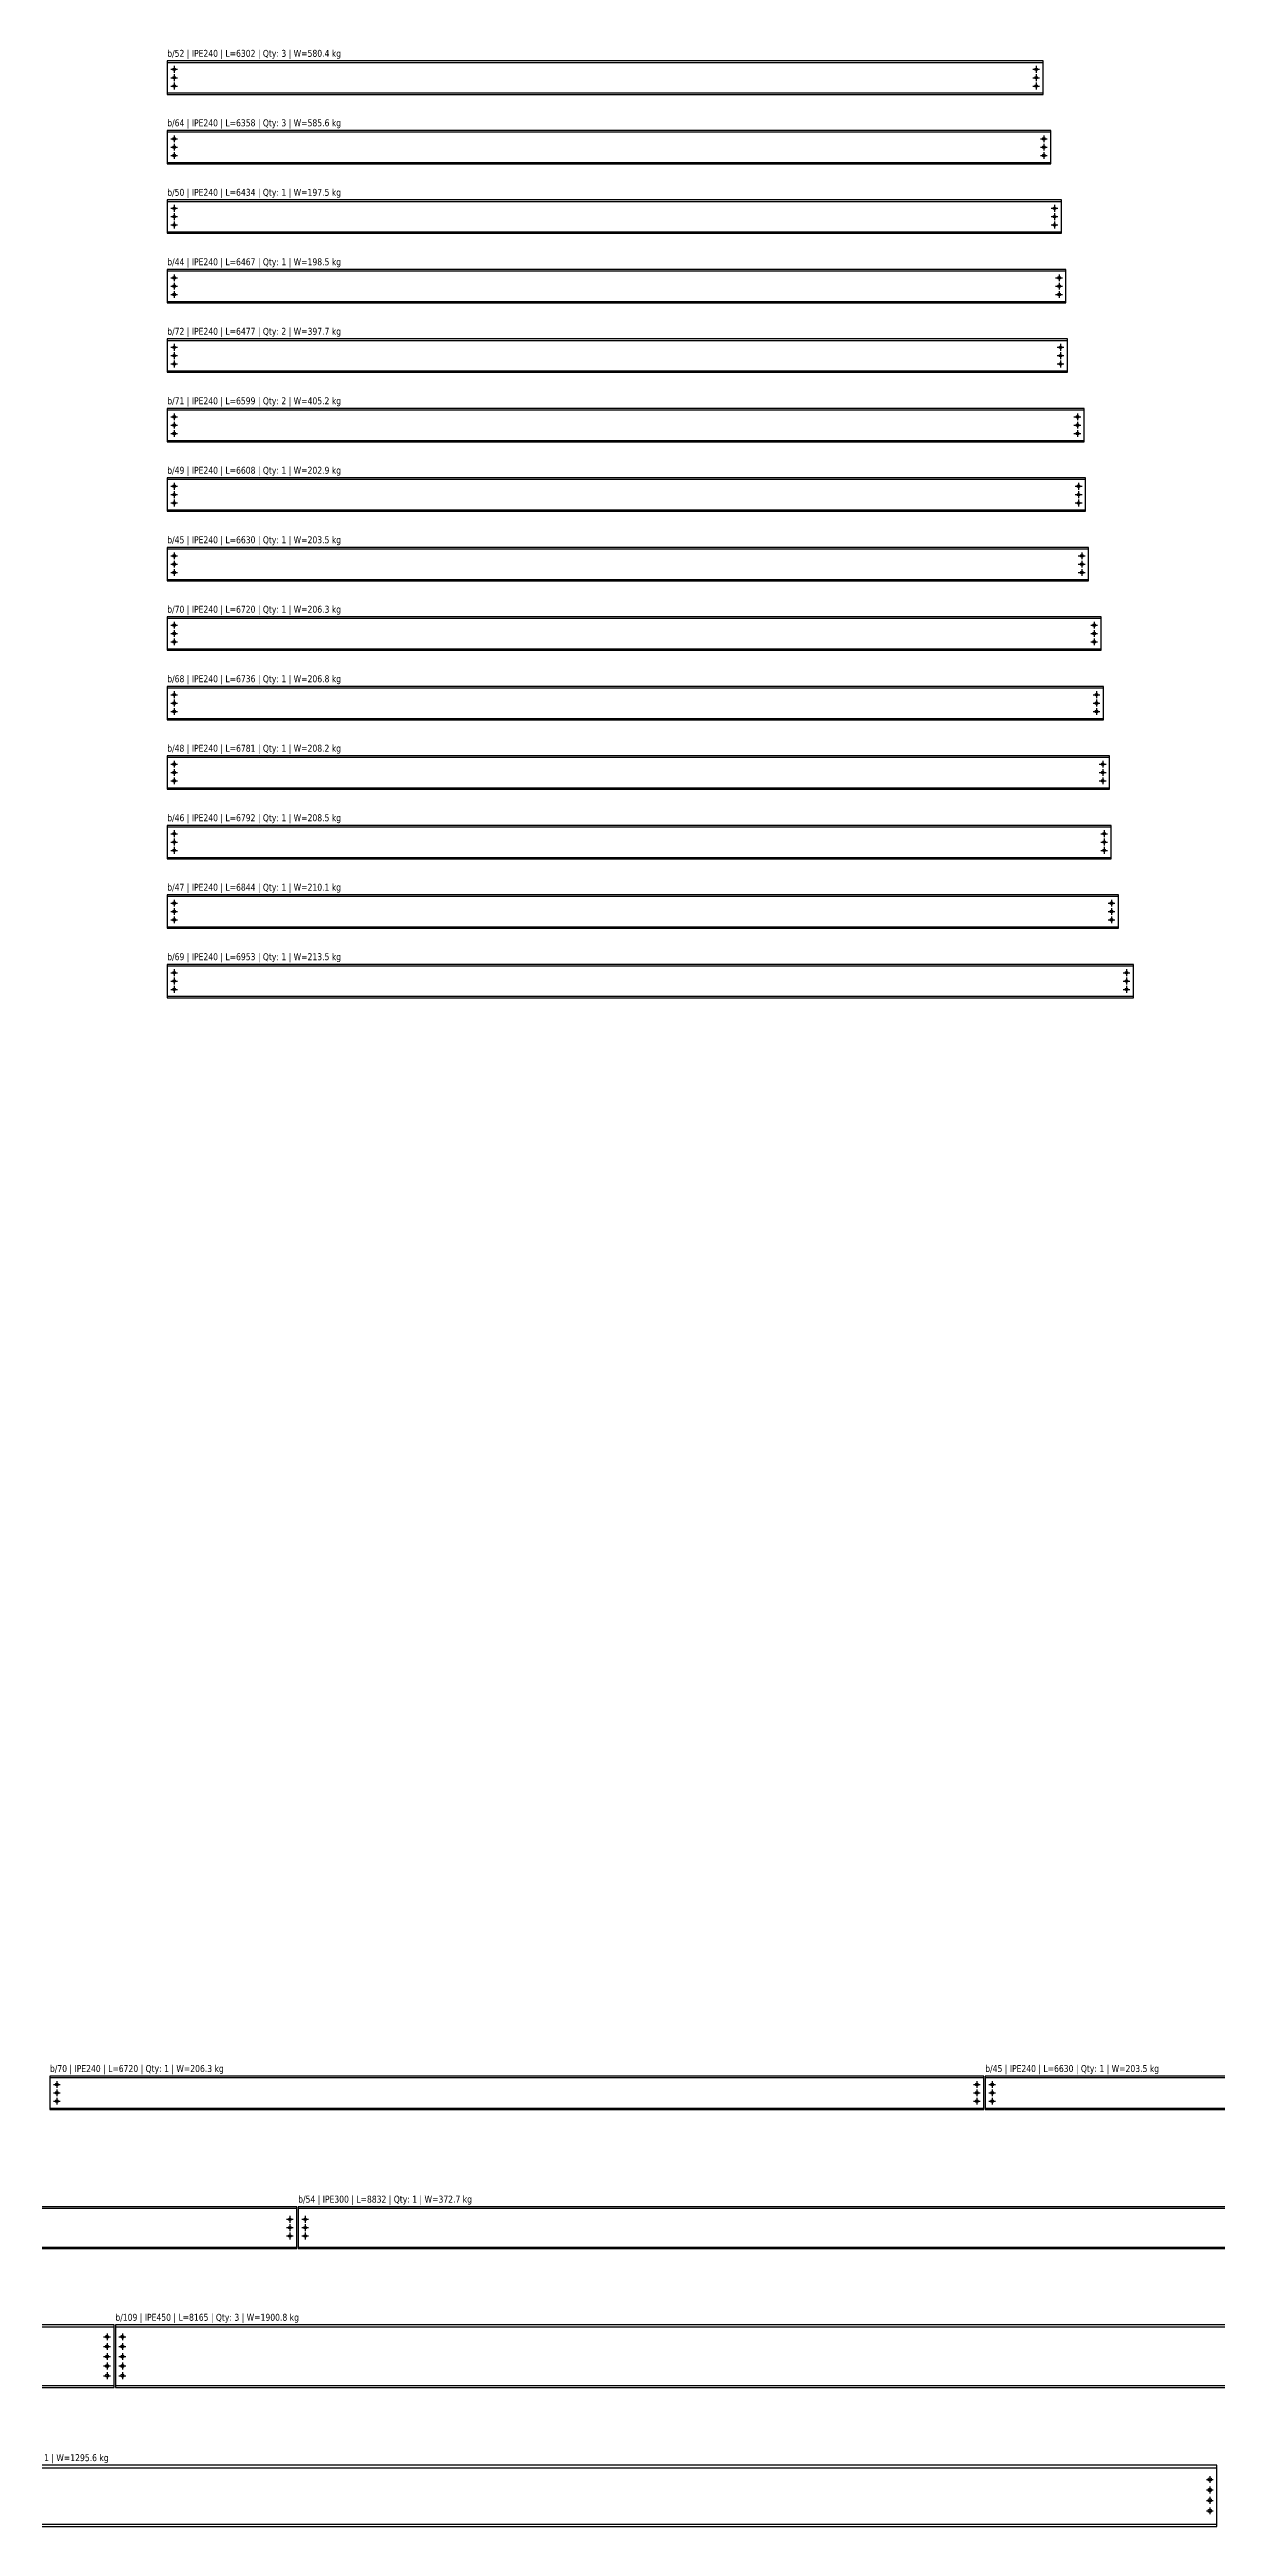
# Model space of a CAD drawing. Header units: millimetres. Extents: x 0 to 240831, y 0 to 45222.
# Drawn here: x 34153 to 42557, y 5000 to 22822 of the extents above; entities that cross this region are included whole.
import ezdxf
from ezdxf.enums import TextEntityAlignment as Align

# ---------------------------------------------------------------- set-up
doc = ezdxf.new("R2010")
doc.units = ezdxf.units.MM
doc.header["$LTSCALE"] = 1000
for name, color, linetype in [('HEA450', 2, 'Continuous'), ('IPE240', 2, 'Continuous'), ('IPE300', 2, 'Continuous'), ('IPE450', 2, 'Continuous'), ('PERFORACIONES', 1, 'Continuous'), ('TXT_GEN', 3, 'Continuous')]:
    doc.layers.add(name, color=color, linetype=linetype)
doc.styles.add('VERDNA', font='verdana.ttf', dxfattribs={"width": 0.8})

# ---------------------------------------------------------------- blocks, each defined once
blk = doc.blocks.new('D19')
at = {"layer": 'PERFORACIONES', "linetype": 'ByBlock'}
for p, q in [((-24.5, 0), (24.5, 0)), ((0, 24.5), (0, -24.5))]:
    blk.add_line(p, q, dxfattribs=at)
blk.add_circle((0, 0), 9.5, dxfattribs=at)
blk = doc.blocks.new('d22')
at = {"layer": 'PERFORACIONES', "linetype": 'ByBlock'}
for p, q in [((-24.5, 0), (24.5, 0)), ((0, 24.5), (0, -24.5))]:
    blk.add_line(p, q, dxfattribs=at)
blk.add_circle((0, 0), 11, dxfattribs=at)
blk = doc.blocks.new('d25')
at = {"layer": 'PERFORACIONES', "linetype": 'ByBlock'}
for p, q in [((-24.5, 0), (24.5, 0)), ((0, 24.5), (0, -24.5))]:
    blk.add_line(p, q, dxfattribs=at)
blk.add_circle((0, 0), 12.5, dxfattribs=at)

msp = doc.modelspace()

# ---------------------------------------------------------------- linework, layer by layer
at = {"layer": 'HEA450'}
for p, q in [((33298, 5422.5), (42552, 5422.5)), ((33298, 5017.5), (42552, 5017.5))]:
    msp.add_line(p, q, dxfattribs=at)
msp.add_lwpolyline([(33298, 5000), (42552, 5000), (42552, 5440), (33298, 5440)], close=True, dxfattribs=at)
at = {"layer": 'IPE240'}
for p, q in [((35000, 22730), (41302, 22730)), ((35000, 22510), (41302, 22510)), ((35000, 22230), (41358, 22230)), ((35000, 22010), (41358, 22010)), ((35000, 21730), (41434, 21730)), ((35000, 21510), (41434, 21510)), ((35000, 21230), (41467, 21230)), ((35000, 21010), (41467, 21010)), ((35000, 20730), (41477, 20730)), ((35000, 20510), (41477, 20510)), ((35000, 20230), (41599, 20230)), ((35000, 20010), (41599, 20010)), ((35000, 19730), (41608, 19730)), ((35000, 19510), (41608, 19510)), ((35000, 19230), (41630, 19230)), ((35000, 19010), (41630, 19010)), ((35000, 18730), (41720, 18730)), ((35000, 18510), (41720, 18510)), ((35000, 18230), (41736, 18230)), ((35000, 18010), (41736, 18010)), ((35000, 17730), (41781, 17730)), ((35000, 17510), (41781, 17510)), ((35000, 17230), (41792, 17230)), ((35000, 17010), (41792, 17010)), ((35000, 16730), (41844, 16730)), ((35000, 16510), (41844, 16510)), ((35000, 16230), (41953, 16230)), ((35000, 16010), (41953, 16010)), ((34156, 8230), (40876, 8230)), ((40886, 8230), (47516, 8230)), ((34156, 8010), (40876, 8010)), ((40886, 8010), (47516, 8010))]:
    msp.add_line(p, q, dxfattribs=at)
for points in [[(35000, 22500), (41302, 22500), (41302, 22740), (35000, 22740)], [(35000, 22000), (41358, 22000), (41358, 22240), (35000, 22240)], [(35000, 21500), (41434, 21500), (41434, 21740), (35000, 21740)], [(35000, 21000), (41467, 21000), (41467, 21240), (35000, 21240)], [(35000, 20500), (41477, 20500), (41477, 20740), (35000, 20740)], [(35000, 20000), (41599, 20000), (41599, 20240), (35000, 20240)], [(35000, 19500), (41608, 19500), (41608, 19740), (35000, 19740)], [(35000, 19000), (41630, 19000), (41630, 19240), (35000, 19240)], [(35000, 18500), (41720, 18500), (41720, 18740), (35000, 18740)], [(35000, 18000), (41736, 18000), (41736, 18240), (35000, 18240)], [(35000, 17500), (41781, 17500), (41781, 17740), (35000, 17740)], [(35000, 17000), (41792, 17000), (41792, 17240), (35000, 17240)], [(35000, 16500), (41844, 16500), (41844, 16740), (35000, 16740)], [(35000, 16000), (41953, 16000), (41953, 16240), (35000, 16240)], [(34156, 8000), (40876, 8000), (40876, 8240), (34156, 8240)], [(40886, 8000), (47516, 8000), (47516, 8240), (40886, 8240)]]:
    msp.add_lwpolyline(points, close=True, dxfattribs=at)
at = {"layer": 'IPE300'}
for p, q in [((27027, 7289.3), (35932, 7289.3)), ((35942, 7289.3), (44774, 7289.3)), ((27027, 7010.7), (35932, 7010.7)), ((35942, 7010.7), (44774, 7010.7))]:
    msp.add_line(p, q, dxfattribs=at)
for points in [[(27027, 7000), (35932, 7000), (35932, 7300), (27027, 7300)], [(35942, 7000), (44774, 7000), (44774, 7300), (35942, 7300)]]:
    msp.add_lwpolyline(points, close=True, dxfattribs=at)
at = {"layer": 'IPE450'}
for p, q in [((26356, 6435.4), (34617, 6435.4)), ((34627, 6435.4), (42792, 6435.4)), ((26356, 6014.6), (34617, 6014.6)), ((34627, 6014.6), (42792, 6014.6))]:
    msp.add_line(p, q, dxfattribs=at)
for points in [[(26356, 6000), (34617, 6000), (34617, 6450), (26356, 6450)], [(34627, 6000), (42792, 6000), (42792, 6450), (34627, 6450)]]:
    msp.add_lwpolyline(points, close=True, dxfattribs=at)

# ---------------------------------------------------------------- block references
at = {"layer": 'HEA450'}
for p in [(42502, 5337.5), (42502, 5262.5), (42502, 5187.5), (42502, 5112.5)]:
    msp.add_blockref('d25', p, dxfattribs=at)
at = {"layer": 'IPE240'}
for p in [(35050, 22680), (35050, 22620), (41252, 22680), (41252, 22620), (35050, 22560), (41252, 22560), (35050, 22180), (35050, 22120), (41308, 22180), (41308, 22120), (35050, 22060), (41308, 22060), (35050, 21680), (35050, 21620), (35050, 21560), (41384, 21680), (41384, 21620), (41384, 21560), (35050, 21180), (35050, 21120), (35050, 21060), (41417, 21180), (41417, 21120), (41417, 21060), (35050, 20680), (41427, 20680), (35050, 20620), (35050, 20560), (41427, 20620), (41427, 20560), (35050, 20180), (35050, 20120), (41549, 20180), (41549, 20120), (35050, 20060), (41549, 20060), (35050, 19680), (35050, 19620), (41558, 19680), (41558, 19620), (35050, 19560), (41558, 19560), (35050, 19180), (35050, 19120), (35050, 19060), (41580, 19180), (41580, 19120), (41580, 19060), (35050, 18680), (35050, 18620), (35050, 18560), (41670, 18680), (41670, 18620), (41670, 18560), (35050, 18180), (41686, 18180), (35050, 18120), (35050, 18060), (41686, 18120), (41686, 18060), (35050, 17680), (35050, 17620), (41731, 17680), (41731, 17620), (35050, 17560), (41731, 17560), (35050, 17180), (35050, 17120), (41742, 17180), (41742, 17120), (35050, 17060), (41742, 17060), (35050, 16680), (35050, 16620), (35050, 16560), (41794, 16680), (41794, 16620), (41794, 16560), (35050, 16180), (35050, 16120), (35050, 16060), (41903, 16180), (41903, 16120), (41903, 16060), (34206, 8180), (40826, 8180), (40936, 8180), (34206, 8120), (34206, 8060), (40826, 8120), (40826, 8060), (40936, 8120), (40936, 8060)]:
    msp.add_blockref('D19', p, dxfattribs=at)
at = {"layer": 'IPE300'}
for p in [(35882, 7210), (35882, 7150), (35992, 7210), (35992, 7150), (35882, 7090), (35992, 7090)]:
    msp.add_blockref('D19', p, dxfattribs=at)
at = {"layer": 'IPE450'}
for p in [(34567, 6365), (34567, 6295), (34567, 6222.5), (34677, 6365), (34677, 6295), (34677, 6222.5), (34567, 6155), (34567, 6085), (34677, 6155), (34677, 6085)]:
    msp.add_blockref('d22', p, dxfattribs=at)

# ---------------------------------------------------------------- texts
at = {"layer": 'TXT_GEN', "style": 'VERDNA', "width": 0.8}
for s, p in [('b/52 | IPE240 | L=6302 | Qty: 3 | W=580.4 kg', (35000, 22755)), ('b/64 | IPE240 | L=6358 | Qty: 3 | W=585.6 kg', (35000, 22255)), ('b/50 | IPE240 | L=6434 | Qty: 1 | W=197.5 kg', (35000, 21755)), ('b/44 | IPE240 | L=6467 | Qty: 1 | W=198.5 kg', (35000, 21255)), ('b/72 | IPE240 | L=6477 | Qty: 2 | W=397.7 kg', (35000, 20755)), ('b/71 | IPE240 | L=6599 | Qty: 2 | W=405.2 kg', (35000, 20255)), ('b/49 | IPE240 | L=6608 | Qty: 1 | W=202.9 kg', (35000, 19755)), ('b/45 | IPE240 | L=6630 | Qty: 1 | W=203.5 kg', (35000, 19255)), ('b/70 | IPE240 | L=6720 | Qty: 1 | W=206.3 kg', (35000, 18755)), ('b/68 | IPE240 | L=6736 | Qty: 1 | W=206.8 kg', (35000, 18255)), ('b/48 | IPE240 | L=6781 | Qty: 1 | W=208.2 kg', (35000, 17755)), ('b/46 | IPE240 | L=6792 | Qty: 1 | W=208.5 kg', (35000, 17255)), ('b/47 | IPE240 | L=6844 | Qty: 1 | W=210.1 kg', (35000, 16755)), ('b/69 | IPE240 | L=6953 | Qty: 1 | W=213.5 kg', (35000, 16255)), ('b/70 | IPE240 | L=6720 | Qty: 1 | W=206.3 kg', (34156, 8255)), ('b/45 | IPE240 | L=6630 | Qty: 1 | W=203.5 kg', (40886, 8255)), ('b/54 | IPE300 | L=8832 | Qty: 1 | W=372.7 kg', (35942, 7315)), ('b/109 | IPE450 | L=8165 | Qty: 3 | W=1900.8 kg', (34627, 6465)), ('b/8 | HEA450 | L=9254 | Qty: 1 | W=1295.6 kg', (33298, 5455))]:
    msp.add_text(s, height=50, dxfattribs=at).set_placement(p, align=Align.BOTTOM_LEFT)

doc.saveas('drawing.dxf')
